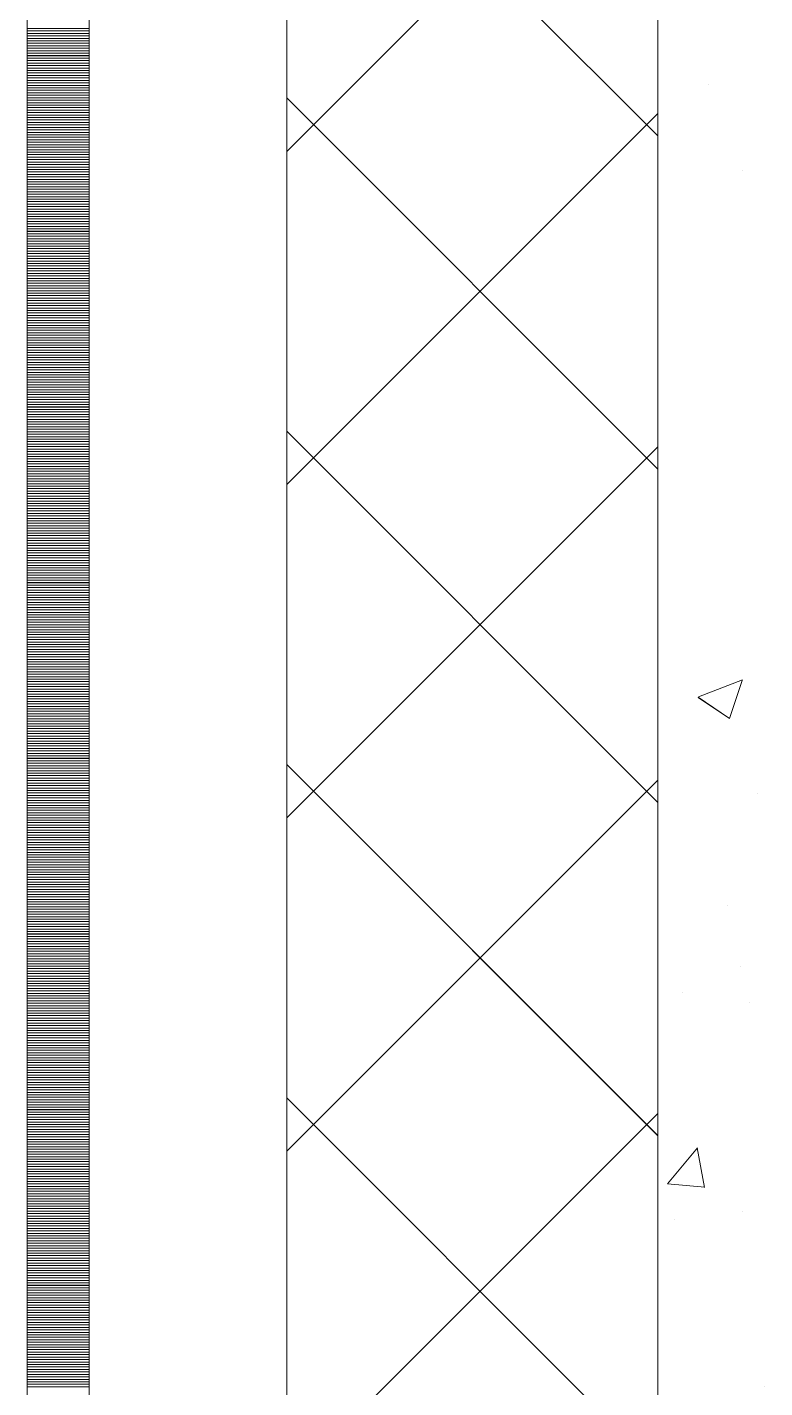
# Model space of a CAD drawing. Header units: millimetres. Extents: x 470010 to 1231400, y -134005 to 421770.
# Drawn here: x 806168 to 806466, y 159316 to 159865 of the extents above; entities that cross this region are included whole.
import ezdxf
from ezdxf.enums import TextEntityAlignment as Align

# ---------------------------------------------------------------- set-up
doc = ezdxf.new("R2010")
doc.units = ezdxf.units.MM
doc.linetypes.add('DASHED', pattern=[19.05, 12.7, -6.35])
doc.layers.get('Defpoints').update_dxf_attribs({"color": 140})
doc.layers.add('АР_Делит', color=120, linetype='Continuous', lineweight=0, plot=False)
for name, color, linetype, lineweight in [('АР_Стены ПЕНОблок', 52, 'Continuous', 20), ('АР_Тонкая', 254, 'Continuous', 5), ('АР_Утеплитель', 31, 'Continuous', 0), ('АР_Штриховка', 8, 'Continuous', 0)]:
    doc.layers.add(name, color=color, linetype=linetype, lineweight=lineweight)
doc.layers.add('РД_Оси_100', color=7, linetype='Continuous', lineweight=0, true_color=0x525252)
doc.styles.add('style1', font='ARIALN.TTF')

# ---------------------------------------------------------------- blocks, each defined once
blk = doc.blocks.new('СОШ_2200_АР_ОСИ_М100_28.05.24')
at = {"layer": 'АР_Делит', "color": 251, "linetype": 'DASHED', "true_color": 0x636466}
blk.add_lwpolyline([(114955, 135155), (114955, -355), (93595.036, -355), (93595.036, 13855), (94145, 13855), (94145, 68320), (66055, 68320), (66055, 13857.73), (83455, 13857.73), (83455, -355), (45245, -355), (45245, 13145), (44695, 13145), (44695, 26755), (45245, 26755), (45245, 68320), (20455, 68320), (20455, 26755), (27955, 26755), (27955, 13145), (-355, 13145), (-355, 100855)], dxfattribs=at)
blk = doc.blocks.new('A$C9108343f')
at = {"layer": 'АР_Стены ПЕНОблок', "color": 18, "linetype": 'Continuous', "lineweight": 20, "true_color": 0x000000}
blk.add_line((140704.09, 313879.49), (140704.09, 237679.49), dxfattribs=at)
at = {"layer": 'АР_Тонкая', "color": 18, "linetype": 'Continuous', "lineweight": 5, "true_color": 0x000000}
for p, q in [((140449.09, 313879.49), (140449.09, 237679.49)), ((140474.09, 313879.49), (140474.09, 237679.49)), ((140474.09, 237679.49), (140474.09, 313879.49)), ((140554.09, 237679.49), (140554.09, 313879.49))]:
    blk.add_line(p, q, dxfattribs=at)
at = {"layer": 'АР_Утеплитель', "color": 18, "linetype": 'Continuous', "lineweight": 0, "true_color": 0x000000}
for p, q in [((140554.09, 313879.49), (140554.09, 237679.49)), ((140704.09, 237679.49), (140704.09, 313879.49))]:
    blk.add_line(p, q, dxfattribs=at)
at = {"layer": 'АР_Штриховка', "color": 18, "linetype": 'Continuous', "lineweight": 0, "true_color": 0x000000}
for p, q in [((140704.09, 260187.85), (140554.09, 260337.85)), ((140554.09, 260181.56), (140704.09, 260331.56)), ((140449.09, 260231.24), (140474.09, 260231.24)), ((140449.09, 260230.24), (140474.09, 260230.24)), ((140449.09, 260229.24), (140474.09, 260229.24)), ((140449.09, 260228.24), (140474.09, 260228.24)), ((140449.09, 260227.24), (140474.09, 260227.24)), ((140449.09, 260226.24), (140474.09, 260226.24)), ((140449.09, 260225.24), (140474.09, 260225.24)), ((140449.09, 260224.24), (140474.09, 260224.24)), ((140449.09, 260223.24), (140474.09, 260223.24)), ((140449.09, 260222.24), (140474.09, 260222.24)), ((140449.09, 260221.24), (140474.09, 260221.24)), ((140449.09, 260220.24), (140474.09, 260220.24)), ((140449.09, 260219.24), (140474.09, 260219.24)), ((140449.09, 260218.24), (140474.09, 260218.24)), ((140449.09, 260217.24), (140474.09, 260217.24)), ((140449.09, 260216.24), (140474.09, 260216.24)), ((140449.09, 260215.24), (140474.09, 260215.24)), ((140449.09, 260214.24), (140474.09, 260214.24)), ((140449.09, 260213.24), (140474.09, 260213.24)), ((140449.09, 260212.24), (140474.09, 260212.24)), ((140449.09, 260211.24), (140474.09, 260211.24)), ((140449.09, 260210.24), (140474.09, 260210.24)), ((140449.09, 260209.24), (140474.09, 260209.24)), ((140449.09, 260208.24), (140474.09, 260208.24)), ((140449.09, 260207.24), (140474.09, 260207.24)), ((140724.67, 260208.7), (140724.67, 260208.7)), ((140449.09, 260206.24), (140474.09, 260206.24)), ((140449.09, 260205.24), (140474.09, 260205.24)), ((140449.09, 260204.24), (140474.09, 260204.24)), ((140449.09, 260203.24), (140474.09, 260203.24)), ((140449.09, 260202.24), (140474.09, 260202.24)), ((140449.09, 260201.24), (140474.09, 260201.24)), ((140704.09, 260053.14), (140554.09, 260203.14)), ((140449.09, 260200.24), (140474.09, 260200.24)), ((140449.09, 260199.24), (140474.09, 260199.24)), ((140449.09, 260198.24), (140474.09, 260198.24)), ((140449.09, 260197.24), (140474.09, 260197.24)), ((140449.09, 260196.24), (140474.09, 260196.24)), ((140554.09, 260046.86), (140704.09, 260196.86)), ((140449.09, 260195.24), (140474.09, 260195.24)), ((140449.09, 260194.24), (140474.09, 260194.24)), ((140449.09, 260193.24), (140474.09, 260193.24)), ((140449.09, 260192.24), (140474.09, 260192.24)), ((140449.09, 260191.24), (140474.09, 260191.24)), ((140449.09, 260190.24), (140474.09, 260190.24)), ((140449.09, 260189.24), (140474.09, 260189.24)), ((140449.09, 260188.24), (140474.09, 260188.24)), ((140449.09, 260187.24), (140474.09, 260187.24)), ((140449.09, 260186.24), (140474.09, 260186.24)), ((140449.09, 260185.24), (140474.09, 260185.24)), ((140449.09, 260184.24), (140474.09, 260184.24)), ((140449.09, 260183.24), (140474.09, 260183.24)), ((140449.09, 260182.24), (140474.09, 260182.24)), ((140449.09, 260181.24), (140474.09, 260181.24)), ((140449.09, 260180.24), (140474.09, 260180.24)), ((140449.09, 260179.24), (140474.09, 260179.24)), ((140449.09, 260178.24), (140474.09, 260178.24)), ((140449.09, 260177.24), (140474.09, 260177.24)), ((140449.09, 260176.24), (140474.09, 260176.24)), ((140449.09, 260175.24), (140474.09, 260175.24)), ((140449.09, 260174.24), (140474.09, 260174.24)), ((140738.28, 260173.93), (140738.28, 260173.93)), ((140449.09, 260173.24), (140474.09, 260173.24)), ((140449.09, 260172.24), (140474.09, 260172.24)), ((140449.09, 260171.24), (140474.09, 260171.24)), ((140449.09, 260170.24), (140474.09, 260170.24)), ((140449.09, 260169.24), (140474.09, 260169.24)), ((140449.09, 260168.24), (140474.09, 260168.24)), ((140449.09, 260167.24), (140474.09, 260167.24)), ((140449.09, 260166.24), (140474.09, 260166.24)), ((140449.09, 260165.24), (140474.09, 260165.24)), ((140449.09, 260164.24), (140474.09, 260164.24)), ((140449.09, 260163.24), (140474.09, 260163.24)), ((140449.09, 260162.24), (140474.09, 260162.24)), ((140449.09, 260161.24), (140474.09, 260161.24)), ((140449.09, 260160.24), (140474.09, 260160.24)), ((140449.09, 260159.24), (140474.09, 260159.24)), ((140449.09, 260158.24), (140474.09, 260158.24)), ((140449.09, 260157.24), (140474.09, 260157.24)), ((140449.09, 260156.24), (140474.09, 260156.24)), ((140449.09, 260155.24), (140474.09, 260155.24)), ((140449.09, 260154.24), (140474.09, 260154.24)), ((140449.09, 260153.24), (140474.09, 260153.24)), ((140449.09, 260152.24), (140474.09, 260152.24)), ((140449.09, 260151.24), (140474.09, 260151.24)), ((140449.09, 260150.24), (140474.09, 260150.24)), ((140449.09, 260149.24), (140474.09, 260149.24)), ((140449.09, 260148.24), (140474.09, 260148.24)), ((140449.09, 260147.24), (140474.09, 260147.24)), ((140449.09, 260146.24), (140474.09, 260146.24)), ((140449.09, 260145.24), (140474.09, 260145.24)), ((140449.09, 260144.24), (140474.09, 260144.24)), ((140449.09, 260143.24), (140474.09, 260143.24)), ((140449.09, 260142.24), (140474.09, 260142.24)), ((140449.09, 260141.24), (140474.09, 260141.24)), ((140449.09, 260140.24), (140474.09, 260140.24)), ((140449.09, 260139.24), (140474.09, 260139.24)), ((140449.09, 260138.24), (140474.09, 260138.24)), ((140449.09, 260137.24), (140474.09, 260137.24)), ((140449.09, 260136.24), (140474.09, 260136.24)), ((140449.09, 260135.24), (140474.09, 260135.24)), ((140449.09, 260134.24), (140474.09, 260134.24)), ((140449.09, 260133.24), (140474.09, 260133.24)), ((140449.09, 260132.24), (140474.09, 260132.24)), ((140449.09, 260131.24), (140474.09, 260131.24)), ((140449.09, 260130.24), (140474.09, 260130.24)), ((140449.09, 260129.24), (140474.09, 260129.24)), ((140449.09, 260128.24), (140474.09, 260128.24)), ((140449.09, 260127.24), (140474.09, 260127.24)), ((140449.09, 260126.24), (140474.09, 260126.24)), ((140449.09, 260125.24), (140474.09, 260125.24)), ((140449.09, 260124.24), (140474.09, 260124.24)), ((140449.09, 260123.24), (140474.09, 260123.24)), ((140449.09, 260122.24), (140474.09, 260122.24)), ((140449.09, 260121.24), (140474.09, 260121.24)), ((140449.09, 260120.24), (140474.09, 260120.24)), ((140449.09, 260119.24), (140474.09, 260119.24)), ((140449.09, 260118.24), (140474.09, 260118.24)), ((140449.09, 260117.24), (140474.09, 260117.24)), ((140449.09, 260116.24), (140474.09, 260116.24)), ((140449.09, 260115.24), (140474.09, 260115.24)), ((140449.09, 260114.24), (140474.09, 260114.24)), ((140449.09, 260113.24), (140474.09, 260113.24)), ((140449.09, 260112.24), (140474.09, 260112.24)), ((140449.09, 260111.24), (140474.09, 260111.24)), ((140449.09, 260110.24), (140474.09, 260110.24)), ((140449.09, 260109.24), (140474.09, 260109.24)), ((140449.09, 260108.24), (140474.09, 260108.24)), ((140449.09, 260107.24), (140474.09, 260107.24)), ((140449.09, 260106.24), (140474.09, 260106.24)), ((140449.09, 260105.24), (140474.09, 260105.24)), ((140449.09, 260104.24), (140474.09, 260104.24)), ((140449.09, 260103.24), (140474.09, 260103.24)), ((140449.09, 260102.24), (140474.09, 260102.24)), ((140449.09, 260101.24), (140474.09, 260101.24)), ((140449.09, 260100.24), (140474.09, 260100.24)), ((140449.09, 260099.24), (140474.09, 260099.24)), ((140449.09, 260098.24), (140474.09, 260098.24)), ((140449.09, 260097.24), (140474.09, 260097.24)), ((140449.09, 260096.24), (140474.09, 260096.24)), ((140449.09, 260095.24), (140474.09, 260095.24)), ((140449.09, 260094.24), (140474.09, 260094.24)), ((140449.09, 260093.24), (140474.09, 260093.24)), ((140449.09, 260092.24), (140474.09, 260092.24)), ((140449.09, 260091.24), (140474.09, 260091.24)), ((140449.09, 260090.24), (140474.09, 260090.24)), ((140449.09, 260089.24), (140474.09, 260089.24)), ((140449.09, 260088.24), (140474.09, 260088.24)), ((140449.09, 260087.24), (140474.09, 260087.24)), ((140449.09, 260086.24), (140474.09, 260086.24)), ((140449.09, 260085.24), (140474.09, 260085.24)), ((140449.09, 260084.24), (140474.09, 260084.24)), ((140449.09, 260083.24), (140474.09, 260083.24)), ((140449.09, 260082.24), (140474.09, 260082.24)), ((140449.09, 260081.24), (140474.09, 260081.24)), ((140449.09, 260080.24), (140474.09, 260080.24)), ((140449.09, 260079.24), (140474.09, 260079.24)), ((140449.09, 260078.24), (140474.09, 260078.24)), ((140449.09, 260077.24), (140474.09, 260077.24)), ((140449.09, 260076.24), (140474.09, 260076.24)), ((140449.09, 260075.24), (140474.09, 260075.24)), ((140449.09, 260074.24), (140474.09, 260074.24)), ((140449.09, 260073.24), (140474.09, 260073.24)), ((140449.09, 260072.24), (140474.09, 260072.24)), ((140449.09, 260071.24), (140474.09, 260071.24)), ((140449.09, 260070.24), (140474.09, 260070.24)), ((140449.09, 260069.24), (140474.09, 260069.24)), ((140449.09, 260068.24), (140474.09, 260068.24)), ((140449.09, 260067.24), (140474.09, 260067.24)), ((140449.09, 260066.24), (140474.09, 260066.24)), ((140449.09, 260065.24), (140474.09, 260065.24)), ((140449.09, 260064.24), (140474.09, 260064.24)), ((140704.09, 259918.44), (140554.09, 260068.44)), ((140449.09, 260063.24), (140474.09, 260063.24)), ((140449.09, 260062.24), (140474.09, 260062.24)), ((140449.09, 260061.24), (140474.09, 260061.24)), ((140449.09, 260060.24), (140474.09, 260060.24)), ((140449.09, 260059.24), (140474.09, 260059.24)), ((140449.09, 260058.24), (140474.09, 260058.24)), ((140554.09, 259912.15), (140704.09, 260062.15)), ((140449.09, 260057.24), (140474.09, 260057.24)), ((140449.09, 260056.24), (140474.09, 260056.24)), ((140449.09, 260055.24), (140474.09, 260055.24)), ((140449.09, 260054.24), (140474.09, 260054.24)), ((140449.09, 260053.24), (140474.09, 260053.24)), ((140449.09, 260052.24), (140474.09, 260052.24)), ((140449.09, 260051.24), (140474.09, 260051.24)), ((140449.09, 260050.24), (140474.09, 260050.24)), ((140449.09, 260049.24), (140474.09, 260049.24)), ((140449.09, 260048.24), (140474.09, 260048.24)), ((140449.09, 260047.24), (140474.09, 260047.24)), ((140449.09, 260046.24), (140474.09, 260046.24)), ((140449.09, 260045.24), (140474.09, 260045.24)), ((140449.09, 260044.24), (140474.09, 260044.24)), ((140449.09, 260043.24), (140474.09, 260043.24)), ((140449.09, 260042.24), (140474.09, 260042.24)), ((140449.09, 260041.24), (140474.09, 260041.24)), ((140449.09, 260040.24), (140474.09, 260040.24)), ((140449.09, 260039.24), (140474.09, 260039.24)), ((140449.09, 260038.24), (140474.09, 260038.24)), ((140449.09, 260037.24), (140474.09, 260037.24)), ((140449.09, 260036.24), (140474.09, 260036.24)), ((140449.09, 260035.24), (140474.09, 260035.24)), ((140449.09, 260034.24), (140474.09, 260034.24)), ((140449.09, 260033.24), (140474.09, 260033.24)), ((140449.09, 260032.24), (140474.09, 260032.24)), ((140449.09, 260031.24), (140474.09, 260031.24)), ((140449.09, 260030.24), (140474.09, 260030.24)), ((140449.09, 260029.24), (140474.09, 260029.24)), ((140449.09, 260028.24), (140474.09, 260028.24)), ((140449.09, 260027.24), (140474.09, 260027.24)), ((140449.09, 260026.24), (140474.09, 260026.24)), ((140449.09, 260025.24), (140474.09, 260025.24)), ((140449.09, 260024.24), (140474.09, 260024.24)), ((140449.09, 260023.24), (140474.09, 260023.24)), ((140449.09, 260022.24), (140474.09, 260022.24)), ((140449.09, 260021.24), (140474.09, 260021.24)), ((140449.09, 260020.24), (140474.09, 260020.24)), ((140449.09, 260019.24), (140474.09, 260019.24)), ((140449.09, 260018.24), (140474.09, 260018.24)), ((140449.09, 260017.24), (140474.09, 260017.24)), ((140449.09, 260016.24), (140474.09, 260016.24)), ((140449.09, 260015.24), (140474.09, 260015.24)), ((140449.09, 260014.24), (140474.09, 260014.24)), ((140449.09, 260013.24), (140474.09, 260013.24)), ((140449.09, 260012.24), (140474.09, 260012.24)), ((140449.09, 260011.24), (140474.09, 260011.24)), ((140449.09, 260010.24), (140474.09, 260010.24)), ((140449.09, 260009.24), (140474.09, 260009.24)), ((140449.09, 260008.24), (140474.09, 260008.24)), ((140449.09, 260007.24), (140474.09, 260007.24)), ((140449.09, 260006.24), (140474.09, 260006.24)), ((140449.09, 260005.24), (140474.09, 260005.24)), ((140449.09, 260004.24), (140474.09, 260004.24)), ((140449.09, 260003.24), (140474.09, 260003.24)), ((140449.09, 260002.24), (140474.09, 260002.24)), ((140449.09, 260001.24), (140474.09, 260001.24)), ((140449.09, 260000.24), (140474.09, 260000.24)), ((140449.09, 259999.24), (140474.09, 259999.24)), ((140449.09, 259998.24), (140474.09, 259998.24)), ((140449.09, 259997.24), (140474.09, 259997.24)), ((140449.09, 259996.24), (140474.09, 259996.24)), ((140449.09, 259995.24), (140474.09, 259995.24)), ((140449.09, 259994.24), (140474.09, 259994.24)), ((140449.09, 259993.24), (140474.09, 259993.24)), ((140449.09, 259992.24), (140474.09, 259992.24)), ((140449.09, 259991.24), (140474.09, 259991.24)), ((140449.09, 259990.24), (140474.09, 259990.24)), ((140449.09, 259989.24), (140474.09, 259989.24)), ((140449.09, 259988.24), (140474.09, 259988.24)), ((140449.09, 259987.24), (140474.09, 259987.24)), ((140449.09, 259986.24), (140474.09, 259986.24)), ((140449.09, 259985.24), (140474.09, 259985.24)), ((140449.09, 259984.24), (140474.09, 259984.24)), ((140449.09, 259983.24), (140474.09, 259983.24)), ((140449.09, 259982.24), (140474.09, 259982.24)), ((140449.09, 259981.24), (140474.09, 259981.24)), ((140449.09, 259980.24), (140474.09, 259980.24)), ((140449.09, 259979.24), (140474.09, 259979.24)), ((140449.09, 259978.24), (140474.09, 259978.24)), ((140449.09, 259977.24), (140474.09, 259977.24)), ((140449.09, 259976.24), (140474.09, 259976.24)), ((140449.09, 259975.24), (140474.09, 259975.24)), ((140449.09, 259974.24), (140474.09, 259974.24)), ((140449.09, 259973.24), (140474.09, 259973.24)), ((140449.09, 259972.24), (140474.09, 259972.24)), ((140449.09, 259971.24), (140474.09, 259971.24)), ((140449.09, 259970.24), (140474.09, 259970.24)), ((140449.09, 259969.24), (140474.09, 259969.24)), ((140449.09, 259968.24), (140474.09, 259968.24)), ((140449.09, 259967.24), (140474.09, 259967.24)), ((140449.09, 259966.24), (140474.09, 259966.24)), ((140449.09, 259965.24), (140474.09, 259965.24)), ((140720.53, 259961.09), (140738.31, 259967.91)), ((140733.08, 259952.37), (140738.23, 259967.72)), ((140449.09, 259964.24), (140474.09, 259964.24)), ((140449.09, 259963.24), (140474.09, 259963.24)), ((140449.09, 259962.24), (140474.09, 259962.24)), ((140449.09, 259961.24), (140474.09, 259961.24)), ((140449.09, 259960.24), (140474.09, 259960.24)), ((140449.09, 259959.24), (140474.09, 259959.24)), ((140720.44, 259960.9), (140733.08, 259952.37)), ((140449.09, 259958.24), (140474.09, 259958.24)), ((140449.09, 259957.24), (140474.09, 259957.24)), ((140449.09, 259956.24), (140474.09, 259956.24)), ((140449.09, 259955.24), (140474.09, 259955.24)), ((140449.09, 259954.24), (140474.09, 259954.24)), ((140449.09, 259953.24), (140474.09, 259953.24)), ((140449.09, 259952.24), (140474.09, 259952.24)), ((140449.09, 259951.24), (140474.09, 259951.24)), ((140449.09, 259950.24), (140474.09, 259950.24)), ((140449.09, 259949.24), (140474.09, 259949.24)), ((140449.09, 259948.24), (140474.09, 259948.24)), ((140449.09, 259947.24), (140474.09, 259947.24)), ((140449.09, 259946.24), (140474.09, 259946.24)), ((140449.09, 259945.24), (140474.09, 259945.24)), ((140449.09, 259944.24), (140474.09, 259944.24)), ((140449.09, 259943.24), (140474.09, 259943.24)), ((140449.09, 259942.24), (140474.09, 259942.24)), ((140449.09, 259941.24), (140474.09, 259941.24)), ((140449.09, 259940.24), (140474.09, 259940.24)), ((140449.09, 259939.24), (140474.09, 259939.24)), ((140449.09, 259938.24), (140474.09, 259938.24)), ((140449.09, 259937.24), (140474.09, 259937.24)), ((140449.09, 259936.24), (140474.09, 259936.24)), ((140449.09, 259935.24), (140474.09, 259935.24)), ((140449.09, 259934.24), (140474.09, 259934.24)), ((140449.09, 259933.24), (140474.09, 259933.24)), ((140449.09, 259932.24), (140474.09, 259932.24)), ((140704.09, 259783.73), (140554.09, 259933.73)), ((140449.09, 259931.24), (140474.09, 259931.24)), ((140449.09, 259930.24), (140474.09, 259930.24)), ((140449.09, 259929.24), (140474.09, 259929.24)), ((140449.09, 259928.24), (140474.09, 259928.24)), ((140449.09, 259927.24), (140474.09, 259927.24)), ((140449.09, 259926.24), (140474.09, 259926.24)), ((140554.09, 259777.45), (140704.09, 259927.45)), ((140449.09, 259925.24), (140474.09, 259925.24)), ((140449.09, 259924.24), (140474.09, 259924.24)), ((140449.09, 259923.24), (140474.09, 259923.24)), ((140449.09, 259922.24), (140474.09, 259922.24)), ((140449.09, 259921.24), (140474.09, 259921.24)), ((140744.44, 259922.08), (140744.44, 259922.08)), ((140449.09, 259920.24), (140474.09, 259920.24)), ((140449.09, 259919.24), (140474.09, 259919.24)), ((140449.09, 259918.24), (140474.09, 259918.24)), ((140449.09, 259917.24), (140474.09, 259917.24)), ((140449.09, 259916.24), (140474.09, 259916.24)), ((140449.09, 259915.24), (140474.09, 259915.24)), ((140449.09, 259914.24), (140474.09, 259914.24)), ((140449.09, 259913.24), (140474.09, 259913.24)), ((140449.09, 259912.24), (140474.09, 259912.24)), ((140449.09, 259911.24), (140474.09, 259911.24)), ((140449.09, 259910.24), (140474.09, 259910.24)), ((140449.09, 259909.24), (140474.09, 259909.24)), ((140449.09, 259908.24), (140474.09, 259908.24)), ((140449.09, 259907.24), (140474.09, 259907.24)), ((140449.09, 259906.24), (140474.09, 259906.24)), ((140449.09, 259905.24), (140474.09, 259905.24)), ((140449.09, 259904.24), (140474.09, 259904.24)), ((140449.09, 259903.24), (140474.09, 259903.24)), ((140449.09, 259902.24), (140474.09, 259902.24)), ((140449.09, 259901.24), (140474.09, 259901.24)), ((140449.09, 259900.24), (140474.09, 259900.24)), ((140449.09, 259899.24), (140474.09, 259899.24)), ((140449.09, 259898.24), (140474.09, 259898.24)), ((140449.09, 259897.24), (140474.09, 259897.24)), ((140449.09, 259896.24), (140474.09, 259896.24)), ((140449.09, 259895.24), (140474.09, 259895.24)), ((140449.09, 259894.24), (140474.09, 259894.24)), ((140449.09, 259893.24), (140474.09, 259893.24)), ((140449.09, 259892.24), (140474.09, 259892.24)), ((140449.09, 259891.24), (140474.09, 259891.24)), ((140449.09, 259890.24), (140474.09, 259890.24)), ((140449.09, 259889.24), (140474.09, 259889.24)), ((140449.09, 259888.24), (140474.09, 259888.24)), ((140449.09, 259887.24), (140474.09, 259887.24)), ((140449.09, 259886.24), (140474.09, 259886.24)), ((140449.09, 259885.24), (140474.09, 259885.24)), ((140449.09, 259884.24), (140474.09, 259884.24)), ((140449.09, 259883.24), (140474.09, 259883.24)), ((140449.09, 259882.24), (140474.09, 259882.24)), ((140449.09, 259881.24), (140474.09, 259881.24)), ((140449.09, 259880.24), (140474.09, 259880.24)), ((140449.09, 259879.24), (140474.09, 259879.24)), ((140449.09, 259878.24), (140474.09, 259878.24)), ((140449.09, 259877.24), (140474.09, 259877.24)), ((140449.09, 259876.24), (140474.09, 259876.24)), ((140449.09, 259875.24), (140474.09, 259875.24)), ((140449.09, 259874.24), (140474.09, 259874.24)), ((140449.09, 259873.24), (140474.09, 259873.24)), ((140449.09, 259872.24), (140474.09, 259872.24)), ((140449.09, 259871.24), (140474.09, 259871.24)), ((140732.43, 259876.67), (140732.43, 259876.67)), ((140449.09, 259870.24), (140474.09, 259870.24)), ((140449.09, 259869.24), (140474.09, 259869.24)), ((140449.09, 259868.24), (140474.09, 259868.24)), ((140449.09, 259867.24), (140474.09, 259867.24)), ((140449.09, 259866.24), (140474.09, 259866.24)), ((140449.09, 259865.24), (140474.09, 259865.24)), ((140449.09, 259864.24), (140474.09, 259864.24)), ((140449.09, 259863.24), (140474.09, 259863.24)), ((140449.09, 259862.24), (140474.09, 259862.24)), ((140449.09, 259861.24), (140474.09, 259861.24)), ((140449.09, 259860.24), (140474.09, 259860.24)), ((140449.09, 259859.24), (140474.09, 259859.24)), ((140449.09, 259858.24), (140474.09, 259858.24)), ((140449.09, 259857.24), (140474.09, 259857.24)), ((140449.09, 259856.24), (140474.09, 259856.24)), ((140449.09, 259855.24), (140474.09, 259855.24)), ((140449.09, 259854.24), (140474.09, 259854.24)), ((140449.09, 259853.24), (140474.09, 259853.24)), ((140449.09, 259852.24), (140474.09, 259852.24)), ((140449.09, 259851.24), (140474.09, 259851.24)), ((140449.09, 259850.24), (140474.09, 259850.24)), ((140449.09, 259849.24), (140474.09, 259849.24)), ((140737.53, 259852.29), (140737.53, 259852.29)), ((140449.09, 259848.24), (140474.09, 259848.24)), ((140449.09, 259847.24), (140474.09, 259847.24)), ((140449.09, 259846.24), (140474.09, 259846.24)), ((140449.09, 259845.24), (140474.09, 259845.24)), ((140449.09, 259844.24), (140474.09, 259844.24)), ((140449.09, 259843.24), (140474.09, 259843.24)), ((140449.09, 259842.24), (140474.09, 259842.24)), ((140449.09, 259841.24), (140474.09, 259841.24)), ((140449.09, 259840.24), (140474.09, 259840.24)), ((140449.09, 259839.24), (140474.09, 259839.24)), ((140449.09, 259838.24), (140474.09, 259838.24)), ((140714, 259841.77), (140714, 259841.77)), ((140449.09, 259837.24), (140474.09, 259837.24)), ((140449.09, 259836.24), (140474.09, 259836.24)), ((140449.09, 259835.24), (140474.09, 259835.24)), ((140449.09, 259834.24), (140474.09, 259834.24)), ((140449.09, 259833.24), (140474.09, 259833.24)), ((140741.35, 259837.53), (140741.35, 259837.53)), ((140449.09, 259832.24), (140474.09, 259832.24)), ((140449.09, 259831.24), (140474.09, 259831.24)), ((140449.09, 259830.24), (140474.09, 259830.24)), ((140449.09, 259829.24), (140474.09, 259829.24)), ((140449.09, 259828.24), (140474.09, 259828.24)), ((140449.09, 259827.24), (140474.09, 259827.24)), ((140449.09, 259826.24), (140474.09, 259826.24)), ((140449.09, 259825.24), (140474.09, 259825.24)), ((140449.09, 259824.24), (140474.09, 259824.24)), ((140449.09, 259823.24), (140474.09, 259823.24)), ((140449.09, 259822.24), (140474.09, 259822.24)), ((140449.09, 259821.24), (140474.09, 259821.24)), ((140449.09, 259820.24), (140474.09, 259820.24)), ((140449.09, 259819.24), (140474.09, 259819.24)), ((140449.09, 259818.24), (140474.09, 259818.24)), ((140449.09, 259817.24), (140474.09, 259817.24)), ((140449.09, 259816.24), (140474.09, 259816.24)), ((140449.09, 259815.24), (140474.09, 259815.24)), ((140449.09, 259814.24), (140474.09, 259814.24)), ((140449.09, 259813.24), (140474.09, 259813.24)), ((140449.09, 259812.24), (140474.09, 259812.24)), ((140449.09, 259811.24), (140474.09, 259811.24)), ((140449.09, 259810.24), (140474.09, 259810.24)), ((140449.09, 259809.24), (140474.09, 259809.24)), ((140449.09, 259808.24), (140474.09, 259808.24)), ((140449.09, 259807.24), (140474.09, 259807.24)), ((140449.09, 259806.24), (140474.09, 259806.24)), ((140449.09, 259805.24), (140474.09, 259805.24)), ((140449.09, 259804.24), (140474.09, 259804.24)), ((140449.09, 259803.24), (140474.09, 259803.24)), ((140449.09, 259802.24), (140474.09, 259802.24)), ((140449.09, 259801.24), (140474.09, 259801.24)), ((140449.09, 259800.24), (140474.09, 259800.24)), ((140449.09, 259799.24), (140474.09, 259799.24)), ((140449.09, 259798.24), (140474.09, 259798.24)), ((140449.09, 259797.24), (140474.09, 259797.24)), ((140449.09, 259796.24), (140474.09, 259796.24)), ((140449.09, 259795.24), (140474.09, 259795.24)), ((140449.09, 259794.24), (140474.09, 259794.24)), ((140704.09, 259649.03), (140554.09, 259799.03)), ((140449.09, 259793.24), (140474.09, 259793.24)), ((140449.09, 259792.24), (140474.09, 259792.24)), ((140449.09, 259791.24), (140474.09, 259791.24)), ((140449.09, 259790.24), (140474.09, 259790.24)), ((140449.09, 259789.24), (140474.09, 259789.24)), ((140554.09, 259642.74), (140704.09, 259792.74)), ((140449.09, 259788.24), (140474.09, 259788.24)), ((140449.09, 259787.24), (140474.09, 259787.24)), ((140449.09, 259786.24), (140474.09, 259786.24)), ((140449.09, 259785.24), (140474.09, 259785.24)), ((140449.09, 259784.24), (140474.09, 259784.24)), ((140449.09, 259783.24), (140474.09, 259783.24)), ((140449.09, 259782.24), (140474.09, 259782.24)), ((140449.09, 259781.24), (140474.09, 259781.24)), ((140449.09, 259780.24), (140474.09, 259780.24)), ((140449.09, 259779.24), (140474.09, 259779.24)), ((140449.09, 259778.24), (140474.09, 259778.24)), ((140707.99, 259764.22), (140720.24, 259778.81)), ((140722.98, 259762.84), (140720.04, 259778.76)), ((140449.09, 259777.24), (140474.09, 259777.24)), ((140449.09, 259776.24), (140474.09, 259776.24)), ((140449.09, 259775.24), (140474.09, 259775.24)), ((140449.09, 259774.24), (140474.09, 259774.24)), ((140449.09, 259773.24), (140474.09, 259773.24)), ((140449.09, 259772.24), (140474.09, 259772.24)), ((140449.09, 259771.24), (140474.09, 259771.24)), ((140449.09, 259770.24), (140474.09, 259770.24)), ((140449.09, 259769.24), (140474.09, 259769.24)), ((140449.09, 259768.24), (140474.09, 259768.24)), ((140449.09, 259767.24), (140474.09, 259767.24)), ((140449.09, 259766.24), (140474.09, 259766.24)), ((140449.09, 259765.24), (140474.09, 259765.24)), ((140449.09, 259764.24), (140474.09, 259764.24)), ((140449.09, 259763.24), (140474.09, 259763.24)), ((140449.09, 259762.24), (140474.09, 259762.24)), ((140449.09, 259761.24), (140474.09, 259761.24)), ((140707.99, 259764.21), (140723.18, 259762.88)), ((140449.09, 259760.24), (140474.09, 259760.24)), ((140449.09, 259759.24), (140474.09, 259759.24)), ((140449.09, 259758.24), (140474.09, 259758.24)), ((140449.09, 259757.24), (140474.09, 259757.24)), ((140449.09, 259756.24), (140474.09, 259756.24)), ((140449.09, 259755.24), (140474.09, 259755.24)), ((140449.09, 259754.24), (140474.09, 259754.24)), ((140449.09, 259753.24), (140474.09, 259753.24)), ((140449.09, 259752.24), (140474.09, 259752.24)), ((140449.09, 259751.24), (140474.09, 259751.24)), ((140449.09, 259750.24), (140474.09, 259750.24)), ((140738.26, 259752.97), (140738.26, 259752.97)), ((140449.09, 259749.24), (140474.09, 259749.24)), ((140449.09, 259748.24), (140474.09, 259748.24)), ((140449.09, 259747.24), (140474.09, 259747.24)), ((140449.09, 259746.24), (140474.09, 259746.24)), ((140449.09, 259745.24), (140474.09, 259745.24)), ((140710.77, 259749.96), (140710.77, 259749.96)), ((140449.09, 259744.24), (140474.09, 259744.24)), ((140449.09, 259743.24), (140474.09, 259743.24)), ((140449.09, 259742.24), (140474.09, 259742.24)), ((140449.09, 259741.24), (140474.09, 259741.24)), ((140449.09, 259740.24), (140474.09, 259740.24)), ((140449.09, 259739.24), (140474.09, 259739.24)), ((140449.09, 259738.24), (140474.09, 259738.24)), ((140449.09, 259737.24), (140474.09, 259737.24)), ((140449.09, 259736.24), (140474.09, 259736.24)), ((140449.09, 259735.24), (140474.09, 259735.24)), ((140449.09, 259734.24), (140474.09, 259734.24)), ((140449.09, 259733.24), (140474.09, 259733.24)), ((140449.09, 259732.24), (140474.09, 259732.24)), ((140449.09, 259731.24), (140474.09, 259731.24)), ((140449.09, 259730.24), (140474.09, 259730.24)), ((140449.09, 259729.24), (140474.09, 259729.24)), ((140449.09, 259728.24), (140474.09, 259728.24)), ((140449.09, 259727.24), (140474.09, 259727.24)), ((140449.09, 259726.24), (140474.09, 259726.24)), ((140449.09, 259725.24), (140474.09, 259725.24)), ((140449.09, 259724.24), (140474.09, 259724.24)), ((140449.09, 259723.24), (140474.09, 259723.24)), ((140449.09, 259722.24), (140474.09, 259722.24)), ((140449.09, 259721.24), (140474.09, 259721.24)), ((140449.09, 259720.24), (140474.09, 259720.24)), ((140449.09, 259719.24), (140474.09, 259719.24)), ((140449.09, 259718.24), (140474.09, 259718.24)), ((140449.09, 259717.24), (140474.09, 259717.24)), ((140449.09, 259716.24), (140474.09, 259716.24)), ((140449.09, 259715.24), (140474.09, 259715.24)), ((140449.09, 259714.24), (140474.09, 259714.24)), ((140449.09, 259713.24), (140474.09, 259713.24)), ((140449.09, 259712.24), (140474.09, 259712.24)), ((140449.09, 259711.24), (140474.09, 259711.24)), ((140449.09, 259710.24), (140474.09, 259710.24)), ((140449.09, 259709.24), (140474.09, 259709.24)), ((140449.09, 259708.24), (140474.09, 259708.24)), ((140449.09, 259707.24), (140474.09, 259707.24)), ((140449.09, 259706.24), (140474.09, 259706.24)), ((140449.09, 259705.24), (140474.09, 259705.24)), ((140449.09, 259704.24), (140474.09, 259704.24)), ((140449.09, 259703.24), (140474.09, 259703.24)), ((140449.09, 259702.24), (140474.09, 259702.24)), ((140449.09, 259701.24), (140474.09, 259701.24)), ((140449.09, 259700.24), (140474.09, 259700.24)), ((140449.09, 259699.24), (140474.09, 259699.24)), ((140449.09, 259698.24), (140474.09, 259698.24)), ((140449.09, 259697.24), (140474.09, 259697.24)), ((140449.09, 259696.24), (140474.09, 259696.24)), ((140449.09, 259695.24), (140474.09, 259695.24)), ((140449.09, 259694.24), (140474.09, 259694.24)), ((140449.09, 259693.24), (140474.09, 259693.24)), ((140449.09, 259692.24), (140474.09, 259692.24)), ((140449.09, 259691.24), (140474.09, 259691.24)), ((140449.09, 259690.24), (140474.09, 259690.24)), ((140449.09, 259689.24), (140474.09, 259689.24)), ((140449.09, 259688.24), (140474.09, 259688.24)), ((140449.09, 259687.24), (140474.09, 259687.24)), ((140449.09, 259686.24), (140474.09, 259686.24)), ((140449.09, 259685.24), (140474.09, 259685.24)), ((140449.09, 259684.24), (140474.09, 259684.24)), ((140449.09, 259683.24), (140474.09, 259683.24)), ((140449.09, 259682.24), (140474.09, 259682.24)), ((140747.27, 259682.2), (140747.27, 259682.2))]:
    blk.add_line(p, q, dxfattribs=at)
at = {"layer": 'РД_Оси_100'}
blk.add_blockref('СОШ_2200_АР_ОСИ_М100_28.05.24', (140804.09, 223079.49), dxfattribs=at)
at = {"layer": 'Defpoints', "color": 18, "true_color": 0x000000, "style": 'style1'}
for p in [(143949.34, 316089.12), (143974.98, 281639.5), (143890.4, 273244.71), (143839.99, 264276.81), (143967.75, 254892.38), (12251.96, 104178.14), (12382.58, 96023.14)]:
    blk.add_attdef('АР-ПОМЕЩЕНИЕ:НАИМЕНОВАНИЕ', text='', height=100, dxfattribs=at).set_placement(p, align=Align.MIDDLE)
at = {"layer": 'Defpoints', "color": 18, "true_color": 0x000000, "style": 'style1', "flags": 8}
for p in [(143951.3, 279099.09), (143848.34, 269251.11), (143875.33, 260094.25), (144049.74, 250824.7), (163419.28, 238153.36), (155897.46, 237965.97), (183037.2, 237965.97), (143342.94, 237876.19)]:
    blk.add_attdef('АР-ПОМЕЩЕНИЕ:НАИМЕНОВАНИЕ', text='', height=100, dxfattribs=at).set_placement(p, align=Align.MIDDLE)

msp = doc.modelspace()

# ---------------------------------------------------------------- linework, layer by layer
at = {"layer": 'АР_Стены ПЕНОблок', "color": 18, "linetype": 'Continuous', "lineweight": 20, "true_color": 0x000000}
msp.add_line((806422.706, 213513.251), (806422.706, 137313.251), dxfattribs=at)
at = {"layer": 'АР_Тонкая', "color": 18, "linetype": 'Continuous', "lineweight": 5, "true_color": 0x000000}
for p, q in [((806167.706, 213513.251), (806167.706, 137313.251)), ((806192.706, 213513.251), (806192.706, 137313.251)), ((806192.706, 137313.251), (806192.706, 213513.251)), ((806272.706, 137313.251), (806272.706, 213513.251))]:
    msp.add_line(p, q, dxfattribs=at)
at = {"layer": 'АР_Утеплитель', "color": 18, "linetype": 'Continuous', "lineweight": 0, "true_color": 0x000000}
for p, q in [((806272.706, 213513.251), (806272.706, 137313.251)), ((806422.706, 137313.251), (806422.706, 213513.251))]:
    msp.add_line(p, q, dxfattribs=at)
at = {"layer": 'АР_Штриховка', "color": 18, "linetype": 'Continuous', "lineweight": 0, "true_color": 0x000000}
for p, q in [((806422.706, 159821.604), (806272.706, 159971.604)), ((806272.706, 159815.317), (806422.706, 159965.317)), ((806167.706, 159865), (806192.706, 159865)), ((806167.706, 159864), (806192.706, 159864)), ((806167.706, 159863), (806192.706, 159863)), ((806167.706, 159862), (806192.706, 159862)), ((806167.706, 159861), (806192.706, 159861)), ((806167.706, 159860), (806192.706, 159860)), ((806167.706, 159859), (806192.706, 159859)), ((806167.706, 159858), (806192.706, 159858)), ((806167.706, 159857), (806192.706, 159857)), ((806167.706, 159856), (806192.706, 159856)), ((806167.706, 159855), (806192.706, 159855)), ((806167.706, 159854), (806192.706, 159854)), ((806167.706, 159853), (806192.706, 159853)), ((806167.706, 159852), (806192.706, 159852)), ((806167.706, 159851), (806192.706, 159851)), ((806167.706, 159850), (806192.706, 159850)), ((806167.706, 159849), (806192.706, 159849)), ((806167.706, 159848), (806192.706, 159848)), ((806167.706, 159847), (806192.706, 159847)), ((806167.706, 159846), (806192.706, 159846)), ((806167.706, 159845), (806192.706, 159845)), ((806167.706, 159844), (806192.706, 159844)), ((806167.706, 159843), (806192.706, 159843)), ((806167.706, 159842), (806192.706, 159842)), ((806167.706, 159841), (806192.706, 159841)), ((806167.706, 159840), (806192.706, 159840)), ((806167.706, 159839), (806192.706, 159839)), ((806167.706, 159838), (806192.706, 159838)), ((806167.706, 159837), (806192.706, 159837)), ((806167.706, 159836), (806192.706, 159836)), ((806167.706, 159835), (806192.706, 159835)), ((806167.706, 159834), (806192.706, 159834)), ((806167.706, 159833), (806192.706, 159833)), ((806167.706, 159832), (806192.706, 159832)), ((806422.706, 159686.9), (806272.706, 159836.9)), ((806167.706, 159831), (806192.706, 159831)), ((806167.706, 159830), (806192.706, 159830)), ((806167.706, 159829), (806192.706, 159829)), ((806167.706, 159828), (806192.706, 159828)), ((806167.706, 159827), (806192.706, 159827)), ((806167.706, 159826), (806192.706, 159826)), ((806272.706, 159680.613), (806422.706, 159830.613)), ((806167.706, 159825), (806192.706, 159825)), ((806167.706, 159824), (806192.706, 159824)), ((806167.706, 159823), (806192.706, 159823)), ((806167.706, 159822), (806192.706, 159822)), ((806167.706, 159821), (806192.706, 159821)), ((806167.706, 159820), (806192.706, 159820)), ((806167.706, 159819), (806192.706, 159819)), ((806167.706, 159818), (806192.706, 159818)), ((806167.706, 159817), (806192.706, 159817)), ((806167.706, 159816), (806192.706, 159816)), ((806167.706, 159815), (806192.706, 159815)), ((806167.706, 159814), (806192.706, 159814)), ((806167.706, 159813), (806192.706, 159813)), ((806167.706, 159812), (806192.706, 159812)), ((806167.706, 159811), (806192.706, 159811)), ((806167.706, 159810), (806192.706, 159810)), ((806167.706, 159809), (806192.706, 159809)), ((806167.706, 159808), (806192.706, 159808)), ((806167.706, 159807), (806192.706, 159807)), ((806167.706, 159806), (806192.706, 159806)), ((806167.706, 159805), (806192.706, 159805)), ((806167.706, 159804), (806192.706, 159804)), ((806167.706, 159803), (806192.706, 159803)), ((806167.706, 159802), (806192.706, 159802)), ((806167.706, 159801), (806192.706, 159801)), ((806167.706, 159800), (806192.706, 159800)), ((806167.706, 159799), (806192.706, 159799)), ((806167.706, 159798), (806192.706, 159798)), ((806167.706, 159797), (806192.706, 159797)), ((806167.706, 159796), (806192.706, 159796)), ((806167.706, 159795), (806192.706, 159795)), ((806167.706, 159794), (806192.706, 159794)), ((806167.706, 159793), (806192.706, 159793)), ((806167.706, 159792), (806192.706, 159792)), ((806167.706, 159791), (806192.706, 159791)), ((806167.706, 159790), (806192.706, 159790)), ((806167.706, 159789), (806192.706, 159789)), ((806167.706, 159788), (806192.706, 159788)), ((806167.706, 159787), (806192.706, 159787)), ((806167.706, 159786), (806192.706, 159786)), ((806167.706, 159785), (806192.706, 159785)), ((806167.706, 159784), (806192.706, 159784)), ((806167.706, 159783), (806192.706, 159783)), ((806167.706, 159782), (806192.706, 159782)), ((806167.706, 159781), (806192.706, 159781)), ((806167.706, 159780), (806192.706, 159780)), ((806167.706, 159779), (806192.706, 159779)), ((806167.706, 159778), (806192.706, 159778)), ((806167.706, 159777), (806192.706, 159777)), ((806167.706, 159776), (806192.706, 159776)), ((806167.706, 159775), (806192.706, 159775)), ((806167.706, 159774), (806192.706, 159774)), ((806167.706, 159773), (806192.706, 159773)), ((806167.706, 159772), (806192.706, 159772)), ((806167.706, 159771), (806192.706, 159771)), ((806167.706, 159770), (806192.706, 159770)), ((806167.706, 159769), (806192.706, 159769)), ((806167.706, 159768), (806192.706, 159768)), ((806167.706, 159767), (806192.706, 159767)), ((806167.706, 159766), (806192.706, 159766)), ((806167.706, 159765), (806192.706, 159765)), ((806167.706, 159764), (806192.706, 159764)), ((806167.706, 159763), (806192.706, 159763)), ((806167.706, 159762), (806192.706, 159762)), ((806167.706, 159761), (806192.706, 159761)), ((806167.706, 159760), (806192.706, 159760)), ((806167.706, 159759), (806192.706, 159759)), ((806167.706, 159758), (806192.706, 159758)), ((806167.706, 159757), (806192.706, 159757)), ((806167.706, 159756), (806192.706, 159756)), ((806167.706, 159755), (806192.706, 159755)), ((806167.706, 159754), (806192.706, 159754)), ((806167.706, 159753), (806192.706, 159753)), ((806167.706, 159752), (806192.706, 159752)), ((806167.706, 159751), (806192.706, 159751)), ((806167.706, 159750), (806192.706, 159750)), ((806167.706, 159749), (806192.706, 159749)), ((806167.706, 159748), (806192.706, 159748)), ((806167.706, 159747), (806192.706, 159747)), ((806167.706, 159746), (806192.706, 159746)), ((806167.706, 159745), (806192.706, 159745)), ((806167.706, 159744), (806192.706, 159744)), ((806167.706, 159743), (806192.706, 159743)), ((806167.706, 159742), (806192.706, 159742)), ((806167.706, 159741), (806192.706, 159741)), ((806167.706, 159740), (806192.706, 159740)), ((806167.706, 159739), (806192.706, 159739)), ((806167.706, 159738), (806192.706, 159738)), ((806167.706, 159737), (806192.706, 159737)), ((806167.706, 159736), (806192.706, 159736)), ((806167.706, 159735), (806192.706, 159735)), ((806167.706, 159734), (806192.706, 159734)), ((806167.706, 159733), (806192.706, 159733)), ((806167.706, 159732), (806192.706, 159732)), ((806167.706, 159731), (806192.706, 159731)), ((806167.706, 159730), (806192.706, 159730)), ((806167.706, 159729), (806192.706, 159729)), ((806167.706, 159728), (806192.706, 159728)), ((806167.706, 159727), (806192.706, 159727)), ((806167.706, 159726), (806192.706, 159726)), ((806167.706, 159725), (806192.706, 159725)), ((806167.706, 159724), (806192.706, 159724)), ((806167.706, 159723), (806192.706, 159723)), ((806167.706, 159722), (806192.706, 159722)), ((806167.706, 159721), (806192.706, 159721)), ((806167.706, 159720), (806192.706, 159720)), ((806167.706, 159719), (806192.706, 159719)), ((806167.706, 159718), (806192.706, 159718)), ((806167.706, 159717), (806192.706, 159717)), ((806167.706, 159716), (806192.706, 159716)), ((806167.706, 159715), (806192.706, 159715)), ((806167.706, 159714), (806192.706, 159714)), ((806167.706, 159713), (806192.706, 159713)), ((806167.706, 159712), (806192.706, 159712)), ((806167.706, 159711), (806192.706, 159711)), ((806167.706, 159710), (806192.706, 159710)), ((806167.706, 159709), (806192.706, 159709)), ((806167.706, 159708), (806192.706, 159708)), ((806167.706, 159707), (806192.706, 159707)), ((806167.706, 159706), (806192.706, 159706)), ((806167.706, 159705), (806192.706, 159705)), ((806167.706, 159704), (806192.706, 159704)), ((806167.706, 159703), (806192.706, 159703)), ((806167.706, 159702), (806192.706, 159702)), ((806167.706, 159701), (806192.706, 159701)), ((806167.706, 159700), (806192.706, 159700)), ((806422.706, 159552.196), (806272.706, 159702.196)), ((806167.706, 159699), (806192.706, 159699)), ((806167.706, 159698), (806192.706, 159698)), ((806167.706, 159697), (806192.706, 159697)), ((806167.706, 159696), (806192.706, 159696)), ((806167.706, 159695), (806192.706, 159695)), ((806272.706, 159545.909), (806422.706, 159695.909)), ((806167.706, 159694), (806192.706, 159694)), ((806167.706, 159693), (806192.706, 159693)), ((806167.706, 159692), (806192.706, 159692)), ((806167.706, 159691), (806192.706, 159691)), ((806167.706, 159690), (806192.706, 159690)), ((806167.706, 159689), (806192.706, 159689)), ((806167.706, 159688), (806192.706, 159688)), ((806167.706, 159687), (806192.706, 159687)), ((806167.706, 159686), (806192.706, 159686)), ((806167.706, 159685), (806192.706, 159685)), ((806167.706, 159684), (806192.706, 159684)), ((806167.706, 159683), (806192.706, 159683)), ((806167.706, 159682), (806192.706, 159682)), ((806167.706, 159681), (806192.706, 159681)), ((806167.706, 159680), (806192.706, 159680)), ((806167.706, 159679), (806192.706, 159679)), ((806167.706, 159678), (806192.706, 159678)), ((806167.706, 159677), (806192.706, 159677)), ((806167.706, 159676), (806192.706, 159676)), ((806167.706, 159675), (806192.706, 159675)), ((806167.706, 159674), (806192.706, 159674)), ((806167.706, 159673), (806192.706, 159673)), ((806167.706, 159672), (806192.706, 159672)), ((806167.706, 159671), (806192.706, 159671)), ((806167.706, 159670), (806192.706, 159670)), ((806167.706, 159669), (806192.706, 159669)), ((806167.706, 159668), (806192.706, 159668)), ((806167.706, 159667), (806192.706, 159667)), ((806167.706, 159666), (806192.706, 159666)), ((806167.706, 159665), (806192.706, 159665)), ((806167.706, 159664), (806192.706, 159664)), ((806167.706, 159663), (806192.706, 159663)), ((806167.706, 159662), (806192.706, 159662)), ((806167.706, 159661), (806192.706, 159661)), ((806167.706, 159660), (806192.706, 159660)), ((806167.706, 159659), (806192.706, 159659)), ((806167.706, 159658), (806192.706, 159658)), ((806167.706, 159657), (806192.706, 159657)), ((806167.706, 159656), (806192.706, 159656)), ((806167.706, 159655), (806192.706, 159655)), ((806167.706, 159654), (806192.706, 159654)), ((806167.706, 159653), (806192.706, 159653)), ((806167.706, 159652), (806192.706, 159652)), ((806167.706, 159651), (806192.706, 159651)), ((806167.706, 159650), (806192.706, 159650)), ((806167.706, 159649), (806192.706, 159649)), ((806167.706, 159648), (806192.706, 159648)), ((806167.706, 159647), (806192.706, 159647)), ((806167.706, 159646), (806192.706, 159646)), ((806167.706, 159645), (806192.706, 159645)), ((806167.706, 159644), (806192.706, 159644)), ((806167.706, 159643), (806192.706, 159643)), ((806167.706, 159642), (806192.706, 159642)), ((806167.706, 159641), (806192.706, 159641)), ((806167.706, 159640), (806192.706, 159640)), ((806167.706, 159639), (806192.706, 159639)), ((806167.706, 159638), (806192.706, 159638)), ((806167.706, 159637), (806192.706, 159637)), ((806167.706, 159636), (806192.706, 159636)), ((806167.706, 159635), (806192.706, 159635)), ((806167.706, 159634), (806192.706, 159634)), ((806167.706, 159633), (806192.706, 159633)), ((806167.706, 159632), (806192.706, 159632)), ((806167.706, 159631), (806192.706, 159631)), ((806167.706, 159630), (806192.706, 159630)), ((806167.706, 159629), (806192.706, 159629)), ((806167.706, 159628), (806192.706, 159628)), ((806167.706, 159627), (806192.706, 159627)), ((806167.706, 159626), (806192.706, 159626)), ((806167.706, 159625), (806192.706, 159625)), ((806167.706, 159624), (806192.706, 159624)), ((806167.706, 159623), (806192.706, 159623)), ((806167.706, 159622), (806192.706, 159622)), ((806167.706, 159621), (806192.706, 159621)), ((806167.706, 159620), (806192.706, 159620)), ((806167.706, 159619), (806192.706, 159619)), ((806167.706, 159618), (806192.706, 159618)), ((806167.706, 159617), (806192.706, 159617)), ((806167.706, 159616), (806192.706, 159616)), ((806167.706, 159615), (806192.706, 159615)), ((806167.706, 159614), (806192.706, 159614)), ((806167.706, 159613), (806192.706, 159613)), ((806167.706, 159612), (806192.706, 159612)), ((806167.706, 159611), (806192.706, 159611)), ((806167.706, 159610), (806192.706, 159610)), ((806167.706, 159609), (806192.706, 159609)), ((806167.706, 159608), (806192.706, 159608)), ((806167.706, 159607), (806192.706, 159607)), ((806167.706, 159606), (806192.706, 159606)), ((806167.706, 159605), (806192.706, 159605)), ((806167.706, 159604), (806192.706, 159604)), ((806167.706, 159603), (806192.706, 159603)), ((806167.706, 159602), (806192.706, 159602)), ((806167.706, 159601), (806192.706, 159601)), ((806439.142, 159594.844), (806456.927, 159601.671)), ((806451.697, 159586.129), (806456.847, 159601.478)), ((806167.706, 159600), (806192.706, 159600)), ((806167.706, 159599), (806192.706, 159599)), ((806167.706, 159598), (806192.706, 159598)), ((806167.706, 159597), (806192.706, 159597)), ((806167.706, 159596), (806192.706, 159596)), ((806167.706, 159595), (806192.706, 159595)), ((806167.706, 159594), (806192.706, 159594)), ((806167.706, 159593), (806192.706, 159593)), ((806167.706, 159592), (806192.706, 159592)), ((806167.706, 159591), (806192.706, 159591)), ((806167.706, 159590), (806192.706, 159590)), ((806439.055, 159594.653), (806451.69, 159586.131)), ((806167.706, 159589), (806192.706, 159589)), ((806167.706, 159588), (806192.706, 159588)), ((806167.706, 159587), (806192.706, 159587)), ((806167.706, 159586), (806192.706, 159586)), ((806167.706, 159585), (806192.706, 159585)), ((806167.706, 159584), (806192.706, 159584)), ((806167.706, 159583), (806192.706, 159583)), ((806167.706, 159582), (806192.706, 159582)), ((806167.706, 159581), (806192.706, 159581)), ((806167.706, 159580), (806192.706, 159580)), ((806167.706, 159579), (806192.706, 159579)), ((806167.706, 159578), (806192.706, 159578)), ((806167.706, 159577), (806192.706, 159577)), ((806167.706, 159576), (806192.706, 159576)), ((806167.706, 159575), (806192.706, 159575)), ((806167.706, 159574), (806192.706, 159574)), ((806167.706, 159573), (806192.706, 159573)), ((806167.706, 159572), (806192.706, 159572)), ((806167.706, 159571), (806192.706, 159571)), ((806167.706, 159570), (806192.706, 159570)), ((806167.706, 159569), (806192.706, 159569)), ((806167.706, 159568), (806192.706, 159568)), ((806167.706, 159567), (806192.706, 159567)), ((806167.706, 159566), (806192.706, 159566)), ((806167.706, 159565), (806192.706, 159565)), ((806167.706, 159564), (806192.706, 159564)), ((806167.706, 159563), (806192.706, 159563)), ((806422.706, 159417.492), (806272.706, 159567.492)), ((806167.706, 159562), (806192.706, 159562)), ((806167.706, 159561), (806192.706, 159561)), ((806167.706, 159560), (806192.706, 159560)), ((806167.706, 159559), (806192.706, 159559)), ((806167.706, 159558), (806192.706, 159558)), ((806167.706, 159557), (806192.706, 159557)), ((806272.706, 159411.205), (806422.706, 159561.205)), ((806167.706, 159556), (806192.706, 159556)), ((806167.706, 159555), (806192.706, 159555)), ((806167.706, 159554), (806192.706, 159554)), ((806167.706, 159553), (806192.706, 159553)), ((806167.706, 159552), (806192.706, 159552)), ((806167.706, 159551), (806192.706, 159551)), ((806167.706, 159550), (806192.706, 159550)), ((806167.706, 159549), (806192.706, 159549)), ((806167.706, 159548), (806192.706, 159548)), ((806167.706, 159547), (806192.706, 159547)), ((806167.706, 159546), (806192.706, 159546)), ((806167.706, 159545), (806192.706, 159545)), ((806167.706, 159544), (806192.706, 159544)), ((806167.706, 159543), (806192.706, 159543)), ((806167.706, 159542), (806192.706, 159542)), ((806167.706, 159541), (806192.706, 159541)), ((806167.706, 159540), (806192.706, 159540)), ((806167.706, 159539), (806192.706, 159539)), ((806167.706, 159538), (806192.706, 159538)), ((806167.706, 159537), (806192.706, 159537)), ((806167.706, 159536), (806192.706, 159536)), ((806167.706, 159535), (806192.706, 159535)), ((806167.706, 159534), (806192.706, 159534)), ((806167.706, 159533), (806192.706, 159533)), ((806167.706, 159532), (806192.706, 159532)), ((806167.706, 159531), (806192.706, 159531)), ((806167.706, 159530), (806192.706, 159530)), ((806167.706, 159529), (806192.706, 159529)), ((806167.706, 159528), (806192.706, 159528)), ((806167.706, 159527), (806192.706, 159527)), ((806167.706, 159526), (806192.706, 159526)), ((806167.706, 159525), (806192.706, 159525)), ((806167.706, 159524), (806192.706, 159524)), ((806167.706, 159523), (806192.706, 159523)), ((806167.706, 159522), (806192.706, 159522)), ((806167.706, 159521), (806192.706, 159521)), ((806167.706, 159520), (806192.706, 159520)), ((806167.706, 159519), (806192.706, 159519)), ((806167.706, 159518), (806192.706, 159518)), ((806167.706, 159517), (806192.706, 159517)), ((806167.706, 159516), (806192.706, 159516)), ((806167.706, 159515), (806192.706, 159515)), ((806167.706, 159514), (806192.706, 159514)), ((806167.706, 159513), (806192.706, 159513)), ((806167.706, 159512), (806192.706, 159512)), ((806167.706, 159511), (806192.706, 159511)), ((806167.706, 159510), (806192.706, 159510)), ((806167.706, 159509), (806192.706, 159509)), ((806167.706, 159508), (806192.706, 159508)), ((806167.706, 159507), (806192.706, 159507)), ((806167.706, 159506), (806192.706, 159506)), ((806167.706, 159505), (806192.706, 159505)), ((806167.706, 159504), (806192.706, 159504)), ((806167.706, 159503), (806192.706, 159503)), ((806167.706, 159502), (806192.706, 159502)), ((806167.706, 159501), (806192.706, 159501)), ((806167.706, 159500), (806192.706, 159500)), ((806167.706, 159499), (806192.706, 159499)), ((806167.706, 159498), (806192.706, 159498)), ((806167.706, 159497), (806192.706, 159497)), ((806167.706, 159496), (806192.706, 159496)), ((806167.706, 159495), (806192.706, 159495)), ((806167.706, 159494), (806192.706, 159494)), ((806167.706, 159493), (806192.706, 159493)), ((806167.706, 159492), (806192.706, 159492)), ((806167.706, 159491), (806192.706, 159491)), ((806167.706, 159490), (806192.706, 159490)), ((806167.706, 159489), (806192.706, 159489)), ((806167.706, 159488), (806192.706, 159488)), ((806167.706, 159487), (806192.706, 159487)), ((806167.706, 159486), (806192.706, 159486)), ((806167.706, 159485), (806192.706, 159485)), ((806167.706, 159484), (806192.706, 159484)), ((806167.706, 159483), (806192.706, 159483)), ((806167.706, 159482), (806192.706, 159482)), ((806167.706, 159481), (806192.706, 159481)), ((806167.706, 159480), (806192.706, 159480)), ((806167.706, 159479), (806192.706, 159479)), ((806167.706, 159478), (806192.706, 159478)), ((806167.706, 159477), (806192.706, 159477)), ((806167.706, 159476), (806192.706, 159476)), ((806167.706, 159475), (806192.706, 159475)), ((806167.706, 159474), (806192.706, 159474)), ((806167.706, 159473), (806192.706, 159473)), ((806167.706, 159472), (806192.706, 159472)), ((806167.706, 159471), (806192.706, 159471)), ((806167.706, 159470), (806192.706, 159470)), ((806167.706, 159469), (806192.706, 159469)), ((806167.706, 159468), (806192.706, 159468)), ((806167.706, 159467), (806192.706, 159467)), ((806167.706, 159466), (806192.706, 159466)), ((806167.706, 159465), (806192.706, 159465)), ((806167.706, 159464), (806192.706, 159464)), ((806167.706, 159463), (806192.706, 159463)), ((806167.706, 159462), (806192.706, 159462)), ((806167.706, 159461), (806192.706, 159461)), ((806167.706, 159460), (806192.706, 159460)), ((806167.706, 159459), (806192.706, 159459)), ((806167.706, 159458), (806192.706, 159458)), ((806167.706, 159457), (806192.706, 159457)), ((806167.706, 159456), (806192.706, 159456)), ((806167.706, 159455), (806192.706, 159455)), ((806167.706, 159454), (806192.706, 159454)), ((806167.706, 159453), (806192.706, 159453)), ((806167.706, 159452), (806192.706, 159452)), ((806167.706, 159451), (806192.706, 159451)), ((806167.706, 159450), (806192.706, 159450)), ((806167.706, 159449), (806192.706, 159449)), ((806167.706, 159448), (806192.706, 159448)), ((806167.706, 159447), (806192.706, 159447)), ((806167.706, 159446), (806192.706, 159446)), ((806167.706, 159445), (806192.706, 159445)), ((806167.706, 159444), (806192.706, 159444)), ((806167.706, 159443), (806192.706, 159443)), ((806167.706, 159442), (806192.706, 159442)), ((806167.706, 159441), (806192.706, 159441)), ((806167.706, 159440), (806192.706, 159440)), ((806167.706, 159439), (806192.706, 159439)), ((806167.706, 159438), (806192.706, 159438)), ((806167.706, 159437), (806192.706, 159437)), ((806167.706, 159436), (806192.706, 159436)), ((806167.706, 159435), (806192.706, 159435)), ((806167.706, 159434), (806192.706, 159434)), ((806167.706, 159433), (806192.706, 159433)), ((806167.706, 159432), (806192.706, 159432)), ((806167.706, 159431), (806192.706, 159431)), ((806422.706, 159282.788), (806272.706, 159432.788)), ((806167.706, 159430), (806192.706, 159430)), ((806167.706, 159429), (806192.706, 159429)), ((806167.706, 159428), (806192.706, 159428)), ((806167.706, 159427), (806192.706, 159427)), ((806167.706, 159426), (806192.706, 159426)), ((806167.706, 159425), (806192.706, 159425)), ((806272.706, 159276.501), (806422.706, 159426.501)), ((806167.706, 159424), (806192.706, 159424)), ((806167.706, 159423), (806192.706, 159423)), ((806167.706, 159422), (806192.706, 159422)), ((806167.706, 159421), (806192.706, 159421)), ((806167.706, 159420), (806192.706, 159420)), ((806167.706, 159419), (806192.706, 159419)), ((806167.706, 159418), (806192.706, 159418)), ((806167.706, 159417), (806192.706, 159417)), ((806167.706, 159416), (806192.706, 159416)), ((806167.706, 159415), (806192.706, 159415)), ((806167.706, 159414), (806192.706, 159414)), ((806167.706, 159413), (806192.706, 159413)), ((806167.706, 159412), (806192.706, 159412)), ((806167.706, 159411), (806192.706, 159411)), ((806167.706, 159410), (806192.706, 159410)), ((806167.706, 159409), (806192.706, 159409)), ((806426.606, 159397.977), (806438.852, 159412.57)), ((806441.588, 159396.601), (806438.651, 159412.523)), ((806167.706, 159408), (806192.706, 159408)), ((806167.706, 159407), (806192.706, 159407)), ((806167.706, 159406), (806192.706, 159406)), ((806167.706, 159405), (806192.706, 159405)), ((806167.706, 159404), (806192.706, 159404)), ((806167.706, 159403), (806192.706, 159403)), ((806167.706, 159402), (806192.706, 159402)), ((806167.706, 159401), (806192.706, 159401)), ((806167.706, 159400), (806192.706, 159400)), ((806167.706, 159399), (806192.706, 159399)), ((806167.706, 159398), (806192.706, 159398)), ((806426.606, 159397.967), (806441.788, 159396.638)), ((806167.706, 159397), (806192.706, 159397)), ((806167.706, 159396), (806192.706, 159396)), ((806167.706, 159395), (806192.706, 159395)), ((806167.706, 159394), (806192.706, 159394)), ((806167.706, 159393), (806192.706, 159393)), ((806167.706, 159392), (806192.706, 159392)), ((806167.706, 159391), (806192.706, 159391)), ((806167.706, 159390), (806192.706, 159390)), ((806167.706, 159389), (806192.706, 159389)), ((806167.706, 159388), (806192.706, 159388)), ((806167.706, 159387), (806192.706, 159387)), ((806167.706, 159386), (806192.706, 159386)), ((806167.706, 159385), (806192.706, 159385)), ((806167.706, 159384), (806192.706, 159384)), ((806167.706, 159383), (806192.706, 159383)), ((806167.706, 159382), (806192.706, 159382)), ((806167.706, 159381), (806192.706, 159381)), ((806167.706, 159380), (806192.706, 159380)), ((806167.706, 159379), (806192.706, 159379)), ((806167.706, 159378), (806192.706, 159378)), ((806167.706, 159377), (806192.706, 159377)), ((806167.706, 159376), (806192.706, 159376)), ((806167.706, 159375), (806192.706, 159375)), ((806167.706, 159374), (806192.706, 159374)), ((806167.706, 159373), (806192.706, 159373)), ((806167.706, 159372), (806192.706, 159372)), ((806167.706, 159371), (806192.706, 159371)), ((806167.706, 159370), (806192.706, 159370)), ((806167.706, 159369), (806192.706, 159369)), ((806167.706, 159368), (806192.706, 159368)), ((806167.706, 159367), (806192.706, 159367)), ((806167.706, 159366), (806192.706, 159366)), ((806167.706, 159365), (806192.706, 159365)), ((806167.706, 159364), (806192.706, 159364)), ((806167.706, 159363), (806192.706, 159363)), ((806167.706, 159362), (806192.706, 159362)), ((806167.706, 159361), (806192.706, 159361)), ((806167.706, 159360), (806192.706, 159360)), ((806167.706, 159359), (806192.706, 159359)), ((806167.706, 159358), (806192.706, 159358)), ((806167.706, 159357), (806192.706, 159357)), ((806167.706, 159356), (806192.706, 159356)), ((806167.706, 159355), (806192.706, 159355)), ((806167.706, 159354), (806192.706, 159354)), ((806167.706, 159353), (806192.706, 159353)), ((806167.706, 159352), (806192.706, 159352)), ((806167.706, 159351), (806192.706, 159351)), ((806167.706, 159350), (806192.706, 159350)), ((806167.706, 159349), (806192.706, 159349)), ((806167.706, 159348), (806192.706, 159348)), ((806167.706, 159347), (806192.706, 159347)), ((806167.706, 159346), (806192.706, 159346)), ((806167.706, 159345), (806192.706, 159345)), ((806167.706, 159344), (806192.706, 159344)), ((806167.706, 159343), (806192.706, 159343)), ((806167.706, 159342), (806192.706, 159342)), ((806167.706, 159341), (806192.706, 159341)), ((806167.706, 159340), (806192.706, 159340)), ((806167.706, 159339), (806192.706, 159339)), ((806167.706, 159338), (806192.706, 159338)), ((806167.706, 159337), (806192.706, 159337)), ((806167.706, 159336), (806192.706, 159336)), ((806167.706, 159335), (806192.706, 159335)), ((806167.706, 159334), (806192.706, 159334)), ((806167.706, 159333), (806192.706, 159333)), ((806167.706, 159332), (806192.706, 159332)), ((806167.706, 159331), (806192.706, 159331)), ((806167.706, 159330), (806192.706, 159330)), ((806167.706, 159329), (806192.706, 159329)), ((806167.706, 159328), (806192.706, 159328)), ((806167.706, 159327), (806192.706, 159327)), ((806167.706, 159326), (806192.706, 159326)), ((806167.706, 159325), (806192.706, 159325)), ((806167.706, 159324), (806192.706, 159324)), ((806167.706, 159323), (806192.706, 159323)), ((806167.706, 159322), (806192.706, 159322)), ((806167.706, 159321), (806192.706, 159321)), ((806167.706, 159320), (806192.706, 159320)), ((806167.706, 159319), (806192.706, 159319)), ((806167.706, 159318), (806192.706, 159318)), ((806167.706, 159317), (806192.706, 159317)), ((806167.706, 159316), (806192.706, 159316))]:
    msp.add_line(p, q, dxfattribs=at)

# ---------------------------------------------------------------- block references
msp.add_blockref('A$C9108343f', (665718.612, -100366.242))
at = {"layer": 'РД_Оси_100'}
msp.add_blockref('СОШ_2200_АР_ОСИ_М100_28.05.24', (806522.706, 122713.251), dxfattribs=at)

doc.saveas('drawing.dxf')
